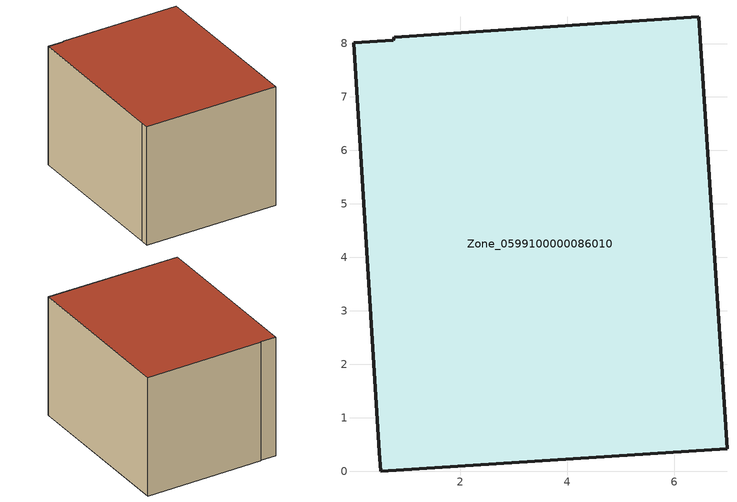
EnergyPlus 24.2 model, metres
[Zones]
Zone_0599100000086010
 floor ground (C_G): 0.49,0.35 0,8.02 0.75,8.06 0.77,8.12 6.46,8.5 6.99,0.42 0.51,0 z0
 wall outside (C_F): 6.46,8.5 0.77,8.12 0.75,8.06 0,8.02 0.49,0.35 0.51,0 6.99,0.42 6.46,8.5 z0:5.87
 roof outside (C_R): 0,8.02 0.49,0.35 0.51,0 6.99,0.42 6.46,8.5 0.77,8.12 0.75,8.06 z5.87
[BUILDING]
Pand.0599100000086010: North Axis=0; Terrain=City; Loads Convergence Tolerance Value=0.04; Temperature Convergence Tolerance Value=0.4; Solar Distribution=FullExterior; Maximum Number of Warmup Days=25; Minimum Number of Warmup Days=1
[Site:Location]
Rotterdam.The.Hague.AP_ZH_NLD Design_Conditions: Latitude=51.96; Longitude=4.45; Time Zone=1; Elevation=-4.5
[SITE:GROUNDTEMPERATURE:BUILDINGSURFACE]
18, 18, 18, 18, 18, 18, 18, 18, 18, 18, 18, 18
[MATERIAL] Thermal Absorptance=0.9; Solar Absorptance=0.7; Visible Absorptance=0.7
Name | Roughness | Thickness | Conductivity | Density | Specific Heat
G.TC.1946-1964 | MediumSmooth | 0.15 | 1 | 540 | 1210
F.TC.1946-1964 | Rough | 0.3 | 0.857143 | 1920 | 840
R.TC.1946-1964 | MediumRough | 0.2 | 0.235294 | 1500 | 1000
[CONSTRUCTION]
C_G: G.TC.1946-1964
C_F: F.TC.1946-1964
C_R: R.TC.1946-1964
[ZONE]
Zone_0599100000086010: Type=1; Multiplier=1; Ceiling Height=Autocalculate; Volume=Autocalculate; Floor Area=autocalculate; Part of Total Floor Area=Yes
[ZONEINFILTRATION:DESIGNFLOWRATE]
Infil_Zone_0599100000086010: Zone or ZoneList or Space or SpaceList=Zone_0599100000086010; Schedule=AlwaysOn; Design Flow Rate Calculation Method=Flow/Area; Flow Rate per Floor Area=0.003; Constant Term Coefficient=1; Temperature Term Coefficient=0; Velocity Term Coefficient=0; Velocity Squared Term Coefficient=0
[HVACTEMPLATE:ZONE:IDEALLOADSAIRSYSTEM]
Zone_0599100000086010: Maximum Heating Supply Air Temperature=50; Minimum Cooling Supply Air Temperature=13; Maximum Heating Supply Air Humidity Ratio=0.0156; Minimum Cooling Supply Air Humidity Ratio=0.0077; Heating Limit=NoLimit; Cooling Limit=NoLimit; Dehumidification Control Type=ConstantSensibleHeatRatio; Cooling Sensible Heat Ratio=0.7; Dehumidification Setpoint=60; Humidification Control Type=None; Humidification Setpoint=30; Outdoor Air Method=None; Outdoor Air Flow Rate per Person=0.00944; Outdoor Air Flow Rate per Zone Floor Area=0; Outdoor Air Flow Rate per Zone=0; Demand Controlled Ventilation Type=None; Outdoor Air Economizer Type=NoEconomizer; Heat Recovery Type=None; Sensible Heat Recovery Effectiveness=0.7; Latent Heat Recovery Effectiveness=0.65
[ZONECONTROL:THERMOSTAT]
ThermostatControl_Zone_0599100000086010: Zone or ZoneList=Zone_0599100000086010; Control Type Schedule=DualSetpointControlType; Control 1=Thermostat_Zone_0599100000086010; Temperature Difference Between Cutout And Setpoint=0
[THERMOSTATSETPOINT:DUALSETPOINT]
Thermostat_Zone_0599100000086010: Heating Setpoint Temperature Schedule=HeatingSetpoint_Zone_0599100000086010; Cooling Setpoint Temperature Schedule=CoolingSetpoint_Zone_0599100000086010
[SCHEDULE:COMPACT]
HeatingSetpoint_Zone_0599100000086010: Through: 12/31, For: AllDays, Until: 24:00, 21
CoolingSetpoint_Zone_0599100000086010: Through: 12/31, For: AllDays, Until: 24:00, 24
DualSetpointControlType: Through: 12/31, For: AllDays, Until: 24:00, 4
AlwaysOn: Through: 12/31, For: AllDays, Until: 24:00, 1
